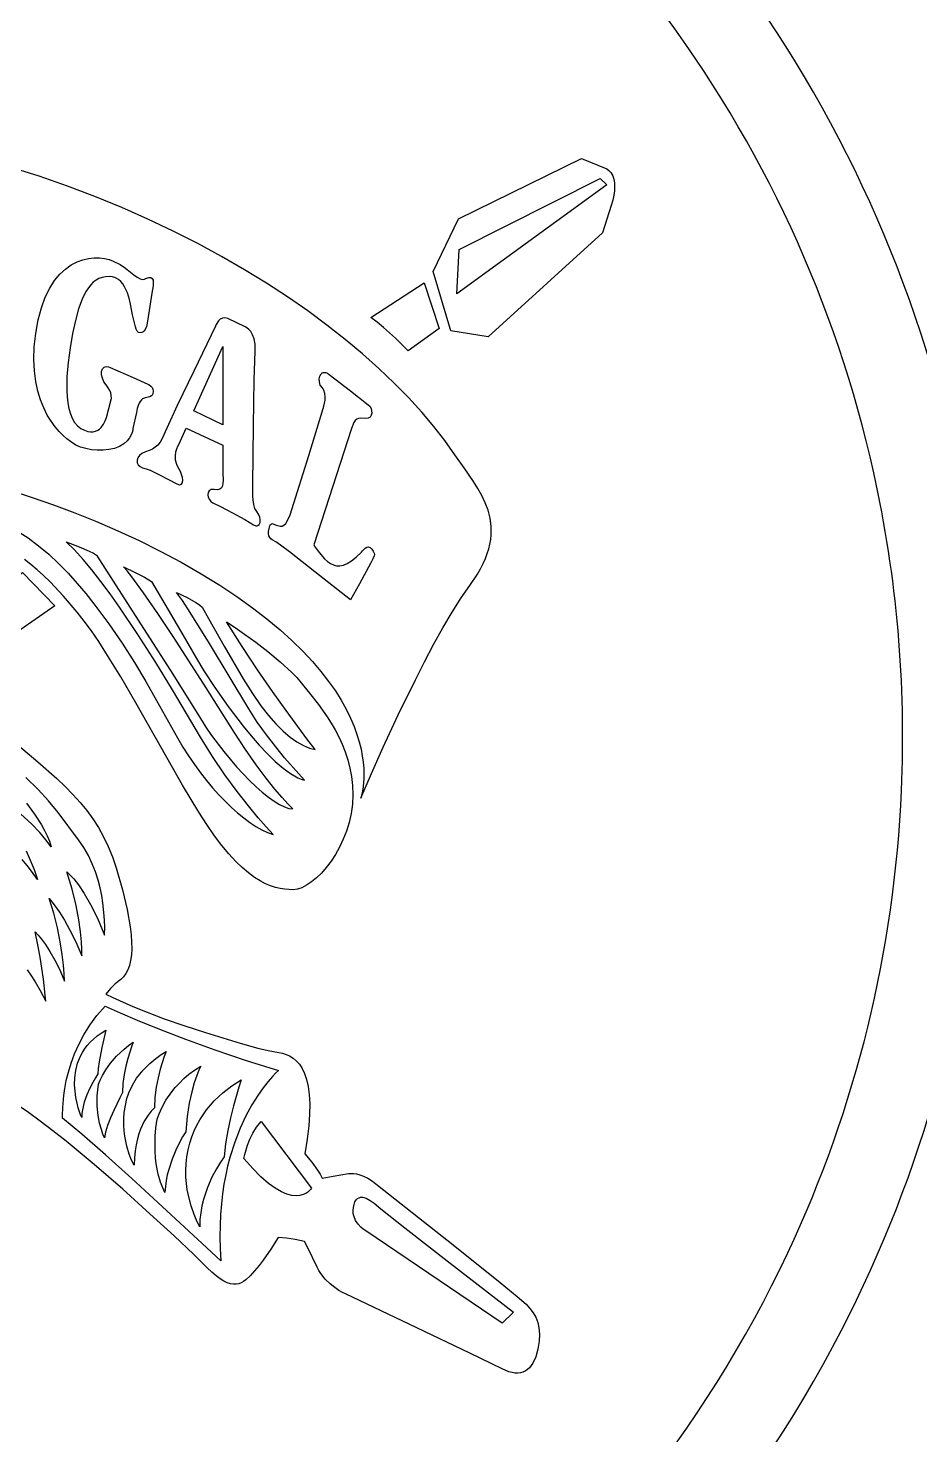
# Model space of a CAD drawing. Extents: x 0 to 300, y 0 to 300.
# Drawn here: x 166.5 to 209.8, y 116.1 to 184.5 of the extents above; entities that cross this region are included whole.
import ezdxf

# ---------------------------------------------------------------- set-up
doc = ezdxf.new("R2010")
doc.units = 0
doc.layers.add('Nível Padrão', color=18, linetype='CONTINUOUS')

msp = doc.modelspace()

# ---------------------------------------------------------------- linework, layer by layer
at = {"layer": 'Nível Padrão'}
for points in [[(87, 149.999, 0.054318), (88.474, 136.386, 0.101067), (98.67, 113.465, 0.119297), (121.17, 93.967, 0.103493), (145.911, 87.131, 0.060839), (161.308, 88.011, 0.109943), (186.407, 98.579, 0.119927), (206.033, 121.17, 0.103493), (212.869, 145.911, 0.060839), (211.989, 161.308, 0.109943), (201.421, 186.407, 0.119927), (178.83, 206.033, 0.103493), (154.089, 212.869, 0.060839), (138.692, 211.989, 0.109877), (113.606, 201.431, 0.120973), (93.856, 178.613, 0.096754), (87.239, 155.52, 0.021823), (87, 149.999)], [(91, 149.996, 0.071455), (93.365, 133.407, 0.091783), (103.017, 114.307, 0.120741), (124.926, 96.576, 0.099438), (147.402, 91.056, 0.065578), (162.845, 92.401, 0.107818), (185.572, 102.925, 0.121394), (203.424, 124.926, 0.099438), (208.944, 147.402, 0.065578), (207.599, 162.845, 0.107818), (197.075, 185.572, 0.121394), (175.074, 203.424, 0.099438), (152.598, 208.944, 0.065573), (137.156, 207.599, 0.107758), (114.44, 197.084, 0.122408), (96.482, 174.873, 0.099256), (91.049, 152.422, 0.010199), (91, 149.996)]]:
    msp.add_lwpolyline(points, format="xyb", close=True, dxfattribs=at)
for points in [[(187.046, 169.732), (186.19, 172.628), (187.413, 175.182), (193.386, 178.11), (194.63, 177.612), (194.728, 177.54), (194.818, 177.436), (194.908, 177.273), (194.975, 177.041), (194.994, 176.897), (195, 176.731), (194.989, 176.544), (194.96, 176.333), (194.909, 176.098), (194.834, 175.836), (194.406, 174.497), (188.861, 169.451), (187.046, 169.732)], [(194.304, 177.144), (194.63, 176.833), (187.332, 171.538), (187.454, 173.687), (194.304, 177.144)], [(170.309, 165.527), (170.533, 166.399), (170.541, 166.458), (170.533, 166.617), (170.509, 166.725), (170.464, 166.846), (170.393, 166.977), (170.288, 167.115), (170.182, 167.268), (170.108, 167.435), (170.07, 167.603), (170.069, 167.758), (170.109, 167.885), (170.144, 167.933), (170.191, 167.969), (170.249, 167.992), (170.318, 167.998), (170.399, 167.987), (170.492, 167.956), (171.598, 167.47), (172.307, 167.146), (172.359, 167.126), (172.467, 167.053), (172.519, 166.991), (172.556, 166.91), (172.57, 166.807), (172.551, 166.679), (172.528, 166.619), (172.495, 166.577), (172.41, 166.529), (172.184, 166.485), (172.062, 166.429), (172.001, 166.379), (171.944, 166.311), (171.889, 166.221), (171.839, 166.104), (171.794, 165.957), (171.756, 165.776), (171.593, 164.997), (171.58, 164.905), (171.553, 164.804), (171.504, 164.678), (171.425, 164.538), (171.309, 164.393), (171.15, 164.252), (170.941, 164.125), (170.692, 164.027), (170.423, 163.964), (170.143, 163.934), (169.858, 163.935), (169.576, 163.963), (169.304, 164.016), (169.05, 164.092), (168.821, 164.188), (168.551, 164.353), (168.383, 164.482), (168.2, 164.645), (168.007, 164.841), (167.811, 165.073), (167.617, 165.341), (167.43, 165.647), (167.256, 165.993), (167.1, 166.378), (166.969, 166.805), (166.866, 167.275), (166.799, 167.789), (166.773, 168.348), (166.792, 168.954), (166.863, 169.607), (166.986, 170.272), (167.143, 170.858), (167.332, 171.369), (167.547, 171.808), (167.785, 172.181), (168.041, 172.492), (168.31, 172.744), (168.589, 172.944), (168.872, 173.093), (169.157, 173.198), (169.438, 173.263), (169.71, 173.29), (169.971, 173.287), (170.215, 173.255), (170.437, 173.2), (170.635, 173.126), (170.967, 172.956), (171.236, 172.78), (171.637, 172.461), (171.792, 172.341), (171.934, 172.264), (172.003, 172.245), (172.074, 172.241), (172.147, 172.254), (172.225, 172.286), (172.365, 172.338), (172.465, 172.336), (172.531, 172.286), (172.567, 172.196), (172.578, 172.072), (172.569, 171.922), (172.511, 171.569), (172.438, 171.156), (172.376, 170.72), (172.286, 170.106), (172.247, 169.954), (172.182, 169.802), (172.137, 169.737), (172.083, 169.685), (172.017, 169.651), (171.94, 169.638), (171.864, 169.66), (171.802, 169.722), (171.752, 169.816), (171.71, 169.934), (171.573, 170.51), (171.486, 170.96), (171.419, 171.266), (171.323, 171.585), (171.187, 171.886), (171.1, 172.021), (170.999, 172.14), (170.884, 172.239), (170.751, 172.314), (170.601, 172.362), (170.431, 172.379), (170.257, 172.368), (170.094, 172.334), (169.941, 172.278), (169.799, 172.2), (169.665, 172.1), (169.54, 171.978), (169.424, 171.835), (169.315, 171.671), (169.213, 171.485), (169.118, 171.278), (168.946, 170.802), (168.794, 170.245), (168.658, 169.607), (168.536, 168.915), (168.44, 168.208), (168.382, 167.511), (168.372, 166.847), (168.39, 166.535), (168.424, 166.24), (168.476, 165.965), (168.549, 165.713), (168.642, 165.488), (168.758, 165.291), (168.899, 165.127), (169.065, 164.997), (169.237, 164.906), (169.394, 164.85), (169.536, 164.827), (169.664, 164.831), (169.778, 164.858), (169.88, 164.905), (169.969, 164.967), (170.046, 165.04), (170.168, 165.203), (170.249, 165.361), (170.309, 165.527)], [(184.967, 168.766), (184.792, 168.945), (184.35, 169.377), (183.763, 169.909), (183.453, 170.164), (183.152, 170.386), (185.742, 172.068), (186.475, 169.856), (184.967, 168.766)], [(177.613, 160.957), (177.523, 161.105), (177.464, 161.295), (177.428, 161.508), (177.412, 161.725), (177.413, 162.096), (177.423, 162.253), (177.452, 165.145), (177.486, 167.336), (177.53, 168.758), (177.528, 169.084), (177.482, 169.346), (177.406, 169.55), (177.313, 169.704), (177.218, 169.812), (177.132, 169.881), (177.048, 169.929), (176.201, 170.335), (176.062, 170.375), (175.941, 170.359), (175.838, 170.302), (175.752, 170.221), (175.637, 170.046), (175.598, 169.96), (174.543, 167.781), (173.748, 166.116), (173.241, 165.007), (173.014, 164.514), (172.906, 164.334), (172.795, 164.19), (172.675, 164.077), (172.54, 163.987), (172.383, 163.915), (172.2, 163.854), (172.027, 163.781), (171.902, 163.682), (171.823, 163.567), (171.789, 163.446), (171.798, 163.328), (171.848, 163.222), (171.937, 163.139), (172.063, 163.088), (172.226, 163.039), (172.423, 162.962), (172.875, 162.748), (173.721, 162.304), (173.856, 162.26), (173.906, 162.265), (173.945, 162.285), (173.994, 162.363), (174.008, 162.479), (173.994, 162.618), (173.957, 162.764), (173.904, 162.901), (173.84, 163.014), (173.771, 163.127), (173.72, 163.239), (173.663, 163.459), (173.654, 163.666), (173.68, 163.852), (173.725, 164.01), (173.775, 164.133), (173.833, 164.24), (174.18, 165.015), (175.952, 164.185), (175.964, 162.814), (175.977, 162.478), (175.968, 162.332), (175.942, 162.208), (175.893, 162.11), (175.814, 162.042), (175.699, 162.011), (175.544, 162.021), (175.462, 162.029), (175.394, 162.022), (175.339, 162.002), (175.296, 161.97), (175.243, 161.881), (175.231, 161.769), (175.253, 161.649), (175.304, 161.534), (175.378, 161.44), (175.47, 161.38), (175.841, 161.206), (176.425, 160.901), (177.026, 160.569), (177.448, 160.317), (177.569, 160.263), (177.619, 160.26), (177.663, 160.271), (177.731, 160.33), (177.769, 160.427), (177.778, 160.551), (177.756, 160.688), (177.701, 160.828), (177.613, 160.957)], [(174.555, 165.85), (175.962, 168.984), (175.952, 165.163), (174.555, 165.85)], [(180.38, 159.339), (180.454, 159.226), (180.645, 158.96), (180.907, 158.656), (181.051, 158.524), (181.195, 158.426), (181.339, 158.359), (181.488, 158.321), (181.646, 158.315), (181.817, 158.348), (182.004, 158.426), (182.212, 158.554), (182.444, 158.739), (182.704, 158.986), (182.752, 159.053), (182.874, 159.176), (182.952, 159.222), (183.036, 159.24), (183.123, 159.215), (183.207, 159.132), (183.273, 159.026), (183.311, 158.94), (183.325, 158.867), (183.317, 158.799), (183.255, 158.659), (183.152, 158.467), (182.6, 157.447), (182.16, 156.661), (180.438, 158.026), (179.202, 158.991), (178.758, 159.327), (178.532, 159.485), (178.364, 159.579), (178.296, 159.634), (178.241, 159.697), (178.202, 159.775), (178.182, 159.87), (178.182, 159.986), (178.205, 160.128), (178.243, 160.255), (178.283, 160.329), (178.327, 160.363), (178.372, 160.367), (178.465, 160.327), (178.512, 160.304), (178.559, 160.294), (178.676, 160.261), (178.751, 160.244), (178.836, 160.248), (178.927, 160.288), (179.023, 160.382), (179.123, 160.545), (179.225, 160.793), (179.592, 161.933), (180.135, 163.674), (180.842, 165.963), (180.875, 166.081), (180.927, 166.363), (180.936, 166.531), (180.922, 166.699), (180.876, 166.853), (180.837, 166.921), (180.788, 166.98), (180.698, 167.106), (180.651, 167.253), (180.645, 167.405), (180.677, 167.544), (180.744, 167.652), (180.79, 167.69), (180.843, 167.713), (180.904, 167.721), (180.972, 167.71), (181.046, 167.678), (181.127, 167.624), (182.16, 166.817), (183.03, 166.15), (183.107, 166.072), (183.162, 165.97), (183.193, 165.856), (183.197, 165.74), (183.171, 165.634), (183.114, 165.548), (183.023, 165.495), (182.894, 165.485), (182.645, 165.495), (182.549, 165.477), (182.468, 165.439), (182.397, 165.375), (182.334, 165.281), (182.215, 164.987), (180.38, 159.339)], [(167.801, 156.373), (162.929, 153.01), (162.052, 154.162), (165.436, 156.498), (164.968, 157.058), (166.231, 157.993), (167.801, 156.373)], [(168.175, 131.467), (168.17, 131.604), (168.177, 131.984), (168.227, 132.564), (168.278, 132.915), (168.352, 133.299), (168.452, 133.711), (168.584, 134.146), (168.75, 134.596), (168.955, 135.058), (169.202, 135.526), (169.497, 135.994), (169.841, 136.456), (170.241, 136.907), (170.965, 136.59), (171.796, 136.239), (172.874, 135.801), (174.15, 135.307), (175.573, 134.787), (177.096, 134.272), (178.667, 133.792), (178.527, 133.66), (178.367, 133.493), (178.161, 133.256), (177.919, 132.949), (177.653, 132.57), (177.371, 132.118), (177.084, 131.591), (176.803, 130.989), (176.538, 130.309), (176.3, 129.55), (176.194, 129.141), (176.099, 128.712), (176.015, 128.262), (175.944, 127.792), (175.888, 127.301), (175.847, 126.79), (175.824, 126.257), (175.818, 125.703), (175.833, 125.128), (175.868, 124.532), (174.96, 125.382), (172.806, 127.376), (171.529, 128.543), (170.26, 129.682), (169.107, 130.692), (168.175, 131.467)], [(170.268, 135.744), (170.078, 134.903), (169.947, 134.203), (169.904, 133.884), (169.887, 133.626), (169.764, 133.43), (169.638, 133.208), (169.493, 132.926), (169.349, 132.598), (169.222, 132.242), (169.133, 131.874), (169.108, 131.69), (169.099, 131.508), (169.048, 131.632), (168.934, 131.972), (168.872, 132.206), (168.817, 132.476), (168.776, 132.775), (168.756, 133.097), (168.765, 133.435), (168.811, 133.783), (168.901, 134.136), (169.042, 134.487), (169.134, 134.659), (169.242, 134.829), (169.366, 134.995), (169.508, 135.157), (169.668, 135.313), (169.847, 135.464), (170.047, 135.608), (170.268, 135.744)], [(171.6, 135.163), (171.519, 134.943), (171.342, 134.374), (171.247, 133.999), (171.164, 133.586), (171.106, 133.152), (171.084, 132.713), (170.952, 132.456), (170.659, 131.846), (170.501, 131.482), (170.361, 131.118), (170.259, 130.785), (170.214, 130.512), (170.133, 130.699), (170.055, 130.923), (169.972, 131.228), (169.902, 131.607), (169.858, 132.053), (169.857, 132.562), (169.878, 132.839), (169.915, 133.128), (169.998, 133.323), (170.111, 133.542), (170.278, 133.818), (170.505, 134.136), (170.798, 134.477), (171.161, 134.825), (171.371, 134.996), (171.6, 135.163)], [(173.204, 134.706), (173.115, 134.47), (172.918, 133.849), (172.814, 133.435), (172.722, 132.972), (172.657, 132.476), (172.633, 131.965), (172.48, 131.811), (172.323, 131.61), (172.144, 131.322), (171.964, 130.939), (171.881, 130.711), (171.807, 130.459), (171.745, 130.18), (171.696, 129.875), (171.665, 129.543), (171.654, 129.183), (171.528, 129.43), (171.41, 129.722), (171.289, 130.111), (171.192, 130.587), (171.16, 130.854), (171.144, 131.138), (171.147, 131.438), (171.172, 131.753), (171.222, 132.082), (171.301, 132.422), (171.39, 132.694), (171.5, 132.949), (171.628, 133.188), (171.77, 133.41), (171.923, 133.614), (172.082, 133.802), (172.405, 134.125), (172.709, 134.377), (172.964, 134.559), (173.204, 134.706)], [(174.889, 134), (174.793, 133.798), (174.693, 133.547), (174.573, 133.195), (174.447, 132.745), (174.327, 132.196), (174.226, 131.548), (174.155, 130.803), (174.006, 130.564), (173.851, 130.286), (173.673, 129.92), (173.492, 129.48), (173.329, 128.98), (173.262, 128.712), (173.208, 128.434), (173.17, 128.147), (173.149, 127.854), (173.036, 128.079), (172.929, 128.36), (172.816, 128.752), (172.722, 129.255), (172.688, 129.548), (172.668, 129.869), (172.663, 130.217), (172.676, 130.592), (172.71, 130.995), (172.769, 131.425), (172.863, 131.687), (172.995, 131.977), (173.197, 132.339), (173.478, 132.747), (173.651, 132.961), (173.847, 133.177), (174.068, 133.392), (174.314, 133.603), (174.587, 133.807), (174.889, 134)], [(176.846, 133.336), (176.734, 132.979), (176.479, 132.074), (176.337, 131.492), (176.204, 130.865), (176.097, 130.224), (176.031, 129.598), (175.844, 129.329), (175.652, 129.013), (175.433, 128.596), (175.213, 128.092), (175.112, 127.811), (175.022, 127.513), (174.945, 127.201), (174.886, 126.876), (174.848, 126.539), (174.835, 126.193), (174.699, 126.468), (174.565, 126.788), (174.42, 127.21), (174.288, 127.718), (174.234, 127.999), (174.192, 128.295), (174.166, 128.605), (174.158, 128.927), (174.172, 129.259), (174.209, 129.598), (174.27, 129.933), (174.351, 130.253), (174.449, 130.557), (174.564, 130.848), (174.695, 131.124), (174.841, 131.386), (175, 131.636), (175.171, 131.872), (175.354, 132.095), (175.546, 132.306), (175.956, 132.693), (176.393, 133.035), (176.846, 133.336)], [(176.982, 129.515), (177.022, 129.701), (177.159, 130.159), (177.271, 130.444), (177.418, 130.741), (177.601, 131.033), (177.825, 131.301), (180.271, 128.062), (180.228, 128.005), (180.094, 127.88), (179.99, 127.813), (179.861, 127.755), (179.706, 127.714), (179.524, 127.698), (179.313, 127.717), (179.074, 127.778), (178.805, 127.89), (178.505, 128.062), (178.174, 128.301), (177.81, 128.618), (177.413, 129.02), (176.982, 129.515)], [(190.084, 122.04), (189.54, 121.5), (182.908, 125.985), (182.784, 126.068), (182.663, 126.171), (182.531, 126.314), (182.41, 126.496), (182.323, 126.717), (182.299, 126.842), (182.291, 126.976), (182.303, 127.12), (182.337, 127.273), (182.383, 127.397), (182.44, 127.492), (182.505, 127.559), (182.579, 127.602), (182.659, 127.622), (182.745, 127.623), (182.928, 127.574), (183.119, 127.474), (183.308, 127.343), (183.642, 127.065), (184.809, 126.14), (187.005, 124.428), (190.084, 122.04)]]:
    msp.add_lwpolyline(points, close=True, dxfattribs=at)
for points in [[(165.651, 161.982), (166.686, 161.645), (167.728, 161.282), (168.773, 160.891), (169.817, 160.472), (170.859, 160.023), (171.895, 159.543), (172.922, 159.032), (173.938, 158.488), (174.91, 157.929), (175.809, 157.374), (176.64, 156.823), (177.403, 156.279), (178.102, 155.74), (178.74, 155.21), (179.319, 154.687), (179.842, 154.174), (180.312, 153.671), (180.731, 153.18), (181.102, 152.7), (181.429, 152.233), (181.713, 151.781), (181.957, 151.343), (182.164, 150.92), (182.337, 150.515), (182.478, 150.126), (182.591, 149.757), (182.677, 149.406), (182.74, 149.076), (182.783, 148.767), (182.807, 148.48), (182.813, 147.976), (182.78, 147.572), (182.73, 147.273), (182.663, 147.026), (183.182, 148.221), (183.76, 149.51), (184.488, 151.075), (185.319, 152.781), (185.759, 153.643), (186.207, 154.49), (186.657, 155.302), (187.104, 156.064), (187.541, 156.758), (187.964, 157.367), (188.331, 157.912), (188.482, 158.173), (188.611, 158.427), (188.721, 158.674), (188.812, 158.915), (188.885, 159.149), (188.94, 159.378), (188.978, 159.6), (189.001, 159.817), (189.003, 160.235), (188.951, 160.634), (188.854, 161.016), (188.718, 161.384), (188.548, 161.739), (188.354, 162.083), (188.14, 162.419), (187.682, 163.074), (187.23, 163.72), (186.751, 164.403), (186.216, 165.094), (185.628, 165.793), (184.986, 166.496), (184.293, 167.202), (183.548, 167.908), (182.754, 168.614), (181.911, 169.316), (181.021, 170.014), (180.084, 170.704), (179.102, 171.385), (178.076, 172.055), (177.006, 172.712), (175.895, 173.353), (174.743, 173.977), (173.55, 174.583), (172.319, 175.167), (171.051, 175.727), (169.746, 176.263), (168.406, 176.772), (167.031, 177.251), (165.623, 177.699)], [(165.988, 160.01), (166.498, 159.674), (167.002, 159.295), (167.496, 158.879), (167.976, 158.431), (168.439, 157.957), (168.882, 157.463), (169.301, 156.964), (169.696, 156.471), (170.42, 155.502), (171.07, 154.552), (171.662, 153.617), (172.211, 152.693), (172.732, 151.778), (173.754, 149.957), (174.019, 149.509), (174.294, 149.077), (174.577, 148.661), (174.867, 148.263), (175.163, 147.884), (175.463, 147.525), (175.766, 147.186), (176.071, 146.87), (176.375, 146.576), (176.679, 146.307), (176.98, 146.063), (177.278, 145.844), (177.57, 145.653), (177.856, 145.491), (178.134, 145.357), (178.402, 145.254), (178.063, 145.63), (177.684, 146.07), (177.205, 146.652), (176.654, 147.354), (176.063, 148.158), (175.46, 149.043), (174.876, 149.988), (173.512, 152.292), (172.697, 153.621), (171.828, 154.983), (170.932, 156.315), (170.482, 156.95), (170.036, 157.552), (169.597, 158.116), (169.167, 158.631), (168.751, 159.091), (168.352, 159.488), (168.971, 159.243), (169.461, 159.028), (169.669, 158.925), (169.82, 158.834), (171.851, 155.68), (173.526, 153.052), (174.876, 150.892), (175.134, 150.483), (175.41, 150.077), (176.003, 149.286), (176.63, 148.544), (177.263, 147.878), (177.575, 147.582), (177.879, 147.315), (178.172, 147.079), (178.45, 146.88), (178.712, 146.718), (178.953, 146.599), (179.17, 146.525), (179.361, 146.5), (179.124, 146.747), (178.85, 147.05), (178.492, 147.469), (178.063, 148.001), (177.58, 148.642), (177.056, 149.388), (176.506, 150.238), (175.155, 152.387), (173.571, 154.839), (172.802, 155.993), (172.109, 157), (171.535, 157.785), (171.306, 158.071), (171.124, 158.273), (171.7, 157.997), (172.156, 157.761), (172.49, 157.557), (173.306, 156.179), (174.021, 154.955), (174.672, 153.819), (175.04, 153.206), (175.568, 152.4), (176.218, 151.479), (176.95, 150.522), (177.335, 150.054), (177.726, 149.607), (178.118, 149.19), (178.507, 148.813), (178.888, 148.486), (179.255, 148.218), (179.605, 148.02), (179.771, 147.95), (179.931, 147.902), (179.654, 148.201), (178.965, 148.988), (178.535, 149.512), (178.082, 150.096), (177.635, 150.718), (177.22, 151.359), (175.306, 154.543), (174.373, 156.054), (173.997, 156.63), (173.713, 157.027), (174.228, 156.774), (174.642, 156.541), (174.822, 156.422), (174.957, 156.311), (175.265, 155.75), (176.017, 154.415), (176.952, 152.829), (177.407, 152.105), (177.811, 151.515), (178.177, 151.043), (178.537, 150.632), (178.89, 150.28), (179.233, 149.988), (179.562, 149.755), (179.875, 149.579), (180.169, 149.459), (180.441, 149.397), (180.047, 149.91), (179.032, 151.281), (178.369, 152.21), (177.646, 153.26), (176.892, 154.398), (176.139, 155.595), (176.557, 155.316), (177.008, 155.003), (177.556, 154.606), (178.154, 154.147), (178.754, 153.65), (179.308, 153.138), (179.553, 152.885), (179.768, 152.636), (180.18, 152.127), (180.607, 151.578), (181.027, 150.985), (181.228, 150.67), (181.42, 150.343), (181.598, 150.001), (181.762, 149.646), (181.908, 149.276), (182.033, 148.891), (182.135, 148.49), (182.212, 148.072), (182.259, 147.638), (182.276, 147.185), (182.255, 146.728), (182.194, 146.281), (182.098, 145.846), (181.97, 145.427), (181.814, 145.026), (181.634, 144.645), (181.434, 144.288), (181.218, 143.958), (180.99, 143.656), (180.754, 143.385), (180.513, 143.149), (180.272, 142.95), (180.034, 142.79), (179.804, 142.673), (179.585, 142.6), (179.381, 142.576), (178.972, 142.597), (178.753, 142.63), (178.524, 142.683), (178.283, 142.76), (178.032, 142.865), (177.768, 143.002), (177.493, 143.175), (177.204, 143.389), (176.903, 143.646), (176.588, 143.952), (176.259, 144.31), (175.915, 144.724), (175.557, 145.199), (175.183, 145.737), (174.794, 146.344), (174.006, 147.655), (173.234, 148.997), (171.731, 151.658), (171, 152.919), (170.281, 154.092), (169.927, 154.637), (169.576, 155.15), (169.227, 155.626), (168.882, 156.062), (168.209, 156.845), (167.561, 157.535), (167.245, 157.843), (166.932, 158.127), (166.621, 158.386), (166.313, 158.62)], [(164.764, 150.642), (166.976, 148.785), (167.885, 147.982), (168.294, 147.594), (168.673, 147.209), (169.024, 146.821), (169.348, 146.427), (169.646, 146.02), (169.918, 145.597), (170.167, 145.151), (170.392, 144.679), (170.596, 144.175), (170.778, 143.634), (171.083, 142.567), (171.309, 141.61), (171.456, 140.762), (171.5, 140.38), (171.524, 140.026), (171.529, 139.699), (171.513, 139.402), (171.478, 139.132), (171.423, 138.891), (171.348, 138.679), (171.252, 138.495), (171.137, 138.341), (171.002, 138.215), (170.734, 137.997), (170.495, 137.768), (170.268, 137.499), (170.611, 137.334), (171.586, 136.903), (172.286, 136.618), (173.115, 136.303), (174.063, 135.97), (175.12, 135.63), (176.796, 135.12), (177.668, 134.867), (178.159, 134.754), (178.688, 134.665), (178.861, 134.627), (179.035, 134.572), (179.206, 134.494), (179.373, 134.391), (179.531, 134.257), (179.679, 134.09), (179.813, 133.886), (179.931, 133.641), (180.03, 133.35), (180.107, 133.011), (180.16, 132.62), (180.184, 132.172), (180.179, 131.665), (180.14, 131.093), (180.065, 130.454), (179.952, 129.743), (180.286, 129.327), (180.562, 128.942), (180.687, 128.745), (180.788, 128.56), (181.323, 128.657), (182.072, 128.778), (182.315, 128.782), (182.46, 128.762), (182.622, 128.719), (182.804, 128.649), (183.007, 128.546), (183.231, 128.404), (183.479, 128.217), (187.148, 125.309), (189.442, 123.474), (190.262, 122.802), (190.695, 122.424), (190.881, 122.223), (191.04, 122.013), (191.168, 121.789), (191.264, 121.544), (191.324, 121.273), (191.346, 120.97), (191.328, 120.629), (191.266, 120.244), (191.165, 119.87), (191.03, 119.567), (190.95, 119.443), (190.861, 119.336), (190.765, 119.248), (190.66, 119.177), (190.547, 119.125), (190.426, 119.091), (190.297, 119.076), (190.16, 119.079), (190.015, 119.1), (189.862, 119.141), (189.533, 119.278), (187.958, 120.045), (185.387, 121.276), (181.929, 122.923), (181.773, 123), (181.603, 123.098), (181.397, 123.238), (181.17, 123.42), (180.94, 123.645), (180.725, 123.915), (180.629, 124.067), (180.543, 124.231), (180.077, 125.192), (179.931, 125.476), (179.473, 125.57), (179.054, 125.634), (178.647, 125.663), (178.29, 125.099), (177.925, 124.573), (177.718, 124.301), (177.505, 124.044), (177.293, 123.81), (177.079, 123.613), (176.969, 123.533), (176.853, 123.469), (176.733, 123.423), (176.606, 123.397), (176.471, 123.395), (176.327, 123.417), (176.172, 123.466), (176.006, 123.544), (175.827, 123.655), (175.634, 123.799), (175.426, 123.98), (175.202, 124.199), (174.554, 124.838), (173.599, 125.742), (172.418, 126.827), (171.094, 128.011), (169.708, 129.211), (168.344, 130.344), (167.696, 130.86), (167.083, 131.328), (166.517, 131.738), (166.007, 132.079)], [(166.446, 138.682), (166.63, 138.424), (166.846, 138.089), (167.088, 137.668), (167.353, 137.156), (167.328, 137.45), (167.243, 138.219), (167.086, 139.298), (166.976, 139.901), (166.843, 140.52), (166.983, 140.364), (167.139, 140.172), (167.335, 139.905), (167.559, 139.565), (167.798, 139.153), (168.039, 138.672), (168.27, 138.122), (168.25, 138.487), (168.214, 138.9), (168.153, 139.43), (168.059, 140.047), (167.926, 140.723), (167.747, 141.43), (167.516, 142.14), (167.655, 141.978), (167.815, 141.772), (168.02, 141.478), (168.262, 141.093), (168.531, 140.615), (168.815, 140.041), (169.106, 139.368), (169.106, 139.672), (169.089, 140.034), (169.045, 140.52), (168.963, 141.117), (168.831, 141.812), (168.638, 142.593), (168.372, 143.448), (168.53, 143.303), (168.711, 143.104), (168.946, 142.805), (169.223, 142.394), (169.533, 141.858), (169.865, 141.185), (170.207, 140.364), (170.219, 140.809), (170.199, 141.307), (170.133, 141.937), (170.075, 142.29), (169.997, 142.661), (169.896, 143.045), (169.768, 143.439), (169.612, 143.837), (169.425, 144.233), (169.202, 144.624), (168.943, 145.005), (167.956, 146.321), (167.491, 146.893), (166.983, 147.45), (166.386, 148.025)], [(166.413, 146.784), (166.808, 146.253), (167.147, 145.721), (167.292, 145.455), (167.42, 145.19), (167.529, 144.926), (167.618, 144.662), (167.365, 144.992), (167.063, 145.347), (166.655, 145.78), (166.149, 146.252)], [(166.398, 144.457), (166.602, 144.017), (166.786, 143.555), (166.945, 143.074), (166.747, 143.364), (166.513, 143.67), (166.201, 144.036)]]:
    msp.add_lwpolyline(points, dxfattribs=at)

doc.saveas('drawing.dxf')
